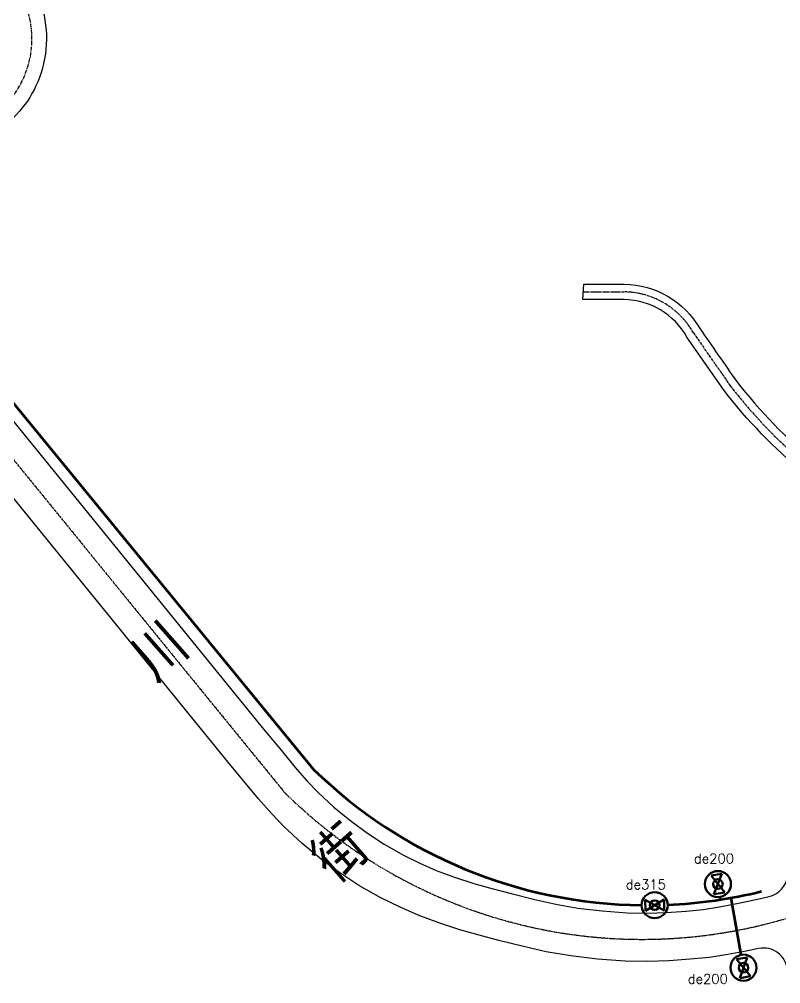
# Model space of a CAD drawing. Header units: millimetres. Extents: x 429861 to 37403537, y 4398138 to 8816131.
# Drawn here: x 447086 to 447873, y 4401741 to 4402737 of the extents above; entities that cross this region are included whole.
import ezdxf

# ---------------------------------------------------------------- set-up
doc = ezdxf.new("R2010")
doc.units = ezdxf.units.MM
doc.linetypes.add('CENTER', pattern=[2, 1.25, -0.25, 0.25, -0.25])
for name, color, linetype in [('中心线', 55, 'CENTER'), ('路名', 21, 'Continuous'), ('路网', 253, 'Continuous')]:
    doc.layers.add(name, color=color, linetype=linetype)
for name, color, linetype, lineweight in [('燃气标注(阀)', 2, 'Continuous', 30), ('燃气管(PE)', 5, 'Continuous', 100), ('燃气阀门(PE)', 6, 'Continuous', 50)]:
    doc.layers.add(name, color=color, linetype=linetype, lineweight=lineweight)
doc.styles.add('HZ', font='rs.shx', dxfattribs={"width": 0.8, "bigfont": 'hztxt.shx'})

# ---------------------------------------------------------------- blocks, each defined once
blk = doc.blocks.new('阀门PE')
at = {"layer": '燃气阀门(PE)'}
for p, q in [((-4.91, -2.83), (-4.91, 2.83)), ((-4.91, -2.83), (4.91, 2.83)), ((-4.91, 2.83), (4.91, -2.83)), ((4.91, 2.83), (4.91, -2.83))]:
    blk.add_line(p, q, dxfattribs=at)
for radius in [6.74, 2.47]:
    blk.add_circle((0, 0), radius, dxfattribs=at)

msp = doc.modelspace()

# ---------------------------------------------------------------- linework, layer by layer
at = {"layer": '中心线'}
msp.add_line((446875.31, 4402533.29), (447359.59, 4401939.12), dxfattribs=at)
at = {"layer": '中心线', "ltscale": 2}
msp.add_line((447668.83, 4402455.81), (447710.96, 4402455.81), dxfattribs=at)
at = {"layer": '中心线', "ltscale": 3}
msp.add_arc((446998.89, 4402717.41), 100, 301.30782, 16.96536, dxfattribs=at)
at = {"layer": '中心线', "ltscale": 2}
for centre, radius, start, end in [((447709.62, 4402371.63), 84.19, 29.72755, 89.08674), ((454885.51, 4407312.56), 8628.52, 214.596142, 215.038074), ((448235.77, 4402679.52), 524.56, 217.6992, 247.6992)]:
    msp.add_arc(centre, radius, start, end, dxfattribs=at)
at = {"layer": '中心线'}
msp.add_arc((447729.44, 4402312.42), 525.5, 225.26643, 288.08607, dxfattribs=at)
at = {"layer": '燃气管(PE)'}
for p, q in [((446889.8, 4402571.39), (447390.33, 4401962.2)), ((447809.98, 4401830.71), (447810.41, 4401827.98)), ((447831.98, 4401770.9), (447821.46, 4401829.82))]:
    msp.add_line(p, q, dxfattribs=at)
for start, end in [(225.74236, 269.34228), (272.47081, 283.87756)]:
    msp.add_arc((447734.76, 4402315.67), 493.53, start, end, dxfattribs=at)
at = {"layer": '路网', "flags": 128}
for points in [[(447059.09, 4402914.18), (447108.88, 4402750.97, -0.175568), (447104.85, 4402672.73, -0.157608), (447058.64, 4402619.16)], [(447995.59, 4402204.2, -0.111782), (447814.28, 4402354, -0.001944), (447775.94, 4402409.13, 0.265901), (447710.89, 4402447.81), (447668.31, 4402447.81), (447669.36, 4402463.81), (447711.02, 4402463.81, -0.264134), (447789.5, 4402417.65, 0.001913), (447827.17, 4402363.49, 0.11451), (448008.11, 4402215.84, 0.381683)], [(447000.6, 4402418.99), (447340.06, 4402002.03), (447356.69, 4401981.99), (447371.04, 4401964.35), (447383.39, 4401950.49), (447394.79, 4401938.68), (447411.09, 4401923.5), (447428.71, 4401909.05), (447445.68, 4401896.63), (447462.97, 4401885.34), (447482.88, 4401874.04), (447499.99, 4401865.61), (447516.83, 4401858.11), (447535.62, 4401851.19), (447555.67, 4401844.74), (447574.34, 4401839.57), (447594.21, 4401834.22), (447618.7, 4401828.05), (447640.3, 4401823.12), (447663.14, 4401819.24), (447688.34, 4401816.24), (447714.12, 4401814.42), (447735.05, 4401814.04), (447754.6, 4401814.73), (447775.15, 4401816.12), (447792.82, 4401817.9), (447809.73, 4401820.5), (447827.56, 4401823.9), (447845.87, 4401827.58), (447860.87, 4401831.11, 0.309324), (447879.9, 4401851.96)], [(447879.87, 4401755.23, 0.445482), (447850.05, 4401777.42), (447837.17, 4401774.84), (447818.21, 4401771.22), (447799.12, 4401768.28), (447779.34, 4401766.29), (447757.17, 4401764.79), (447735.49, 4401764.03), (447711.91, 4401764.45), (447683.62, 4401766.45), (447655.99, 4401769.74), (447630.54, 4401774.06), (447607.03, 4401779.43), (447581.6, 4401785.84), (447561.17, 4401791.34), (447541.33, 4401796.83), (447519.31, 4401803.92), (447498, 4401811.76), (447478.77, 4401820.33), (447459.47, 4401829.84), (447436.93, 4401842.63), (447417.23, 4401855.49), (447398.06, 4401869.51), (447378.16, 4401885.84), (447359.74, 4401903), (447346.72, 4401916.48), (447332.96, 4401931.93), (447318.06, 4401950.25), (447301.44, 4401970.28), (446961.83, 4402387.42)]]:
    msp.add_lwpolyline(points, format="xyb", dxfattribs=at)

# ---------------------------------------------------------------- block references
at = {"layer": '燃气阀门(PE)'}
for p, xscale, yscale, zscale, rotation in [((447807.92, 4401844.02), 2.000000000180814, 2.000000000180814, 2.000000000180814, 278.8172184921951), ((447742.56, 4401822.21), 2.000000000000262, 2.000000000000262, 2.000000000000262, 1.688680835423308), ((447834.35, 4401757.63), 2.000000000120718, 2.000000000120718, 2.000000000120718, 100.1187700736417)]:
    msp.add_blockref('阀门PE', p, dxfattribs=dict(at, xscale=xscale, yscale=yscale, zscale=zscale, rotation=rotation))

# ---------------------------------------------------------------- texts
at = {"layer": '燃气标注(阀)', "style": 'HZ'}
for s, p in [('de200', (447783.03, 4401865.41)), ('de315', (447712.61, 4401838.57)), ('de200', (447776.69, 4401741.08))]:
    msp.add_text(s, height=10, dxfattribs=at).set_placement(p)
at = {"layer": '路名', "style": 'HZ'}
for s, p in [('川', (447228.84, 4402048.97)), ('街', (447415.44, 4401840.6))]:
    msp.add_text(s, height=50, rotation=41.40384, dxfattribs=at).set_placement(p)

doc.saveas('drawing.dxf')
